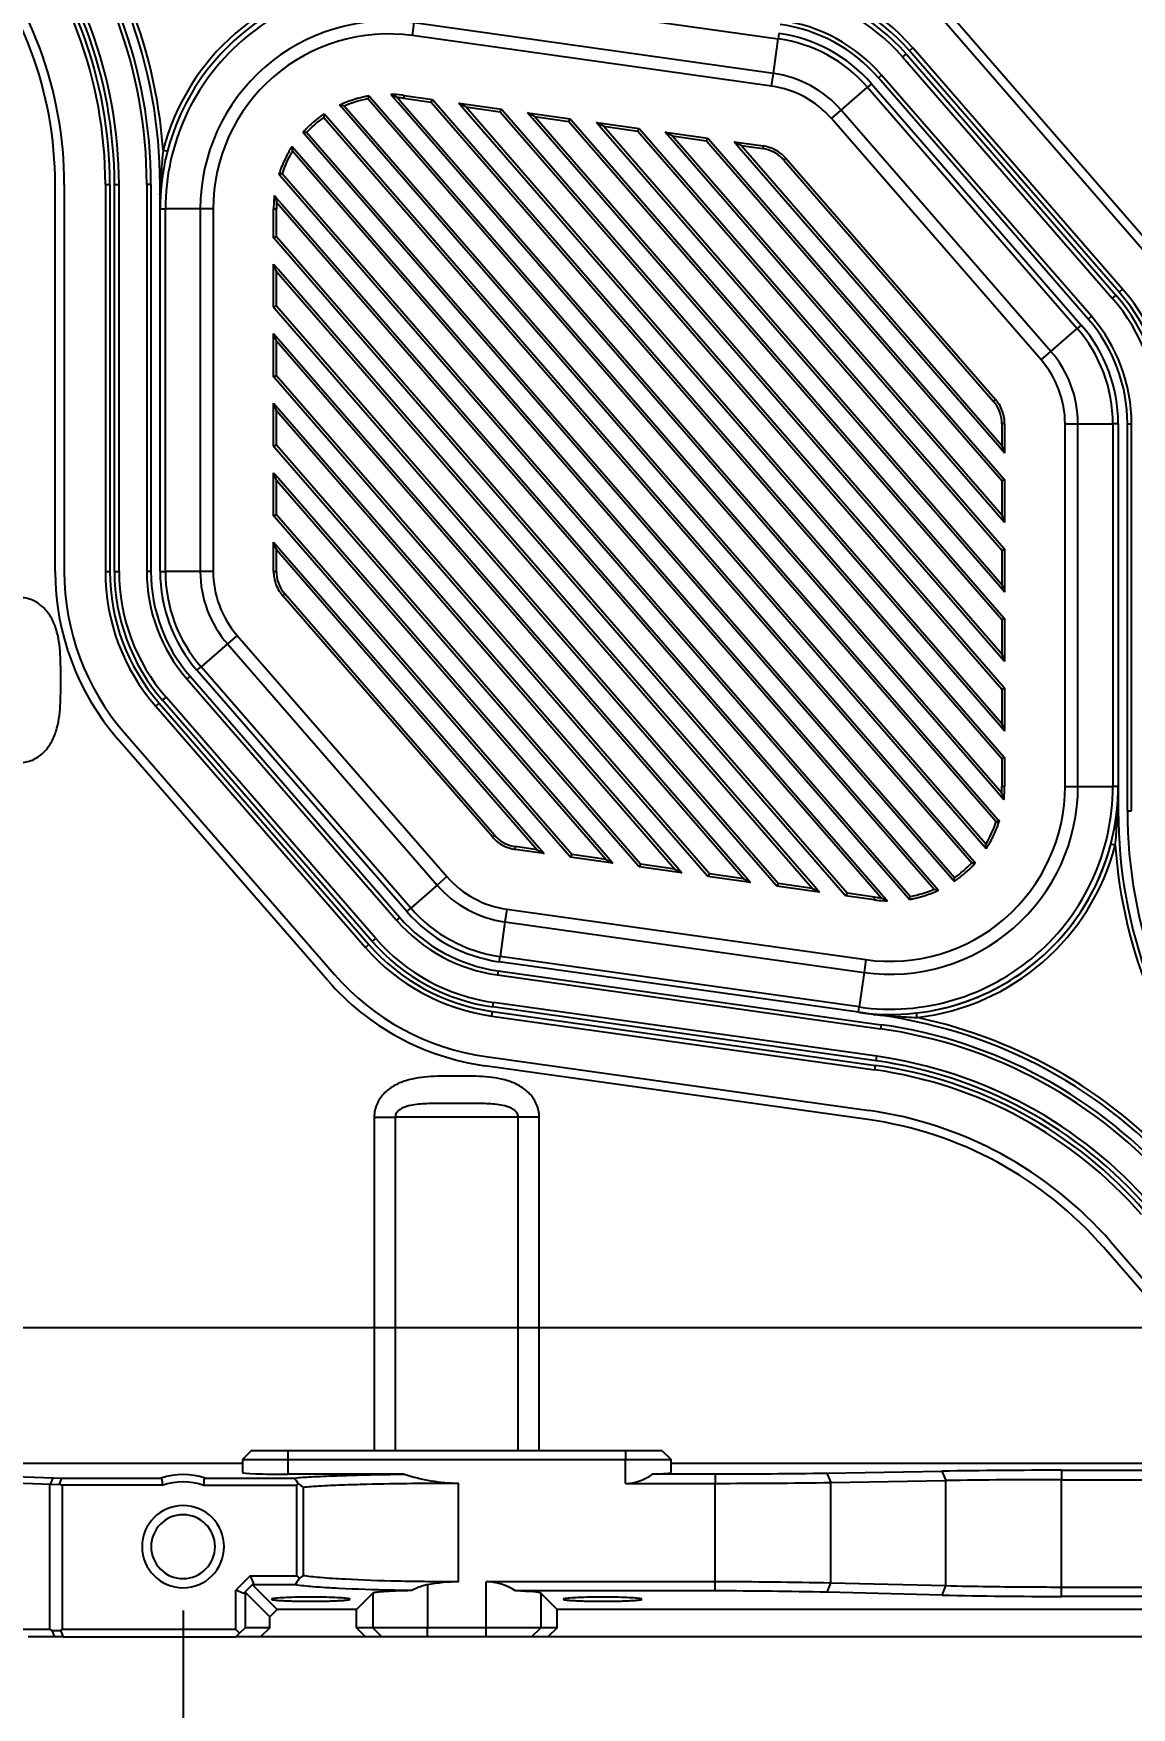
# Model space of a CAD drawing. Header units: millimetres. Extents: x -1070 to 42146, y 1440 to 12921.
# Drawn here: x 2116.2 to 2236.6, y 2763.9 to 2947.4 of the extents above; entities that cross this region are included whole.
import ezdxf

# ---------------------------------------------------------------- set-up
doc = ezdxf.new("R2010")
doc.units = ezdxf.units.MM
doc.layers.add('DIM', color=4, linetype='Continuous')
doc.layers.add('n', color=7, linetype='Continuous')
doc.styles.get("Standard").update_dxf_attribs({"font": 'arial.ttf'})
doc.dimstyles.new('ISO-200', dxfattribs={"dimtxt": 30, "dimasz": 25, "dimexe": 1.25, "dimexo": 5, "dimgap": 5, "dimtad": 1, "dimtoh": 1, "dimdec": 1, "dimdsep": 46, "dimtxsty": 'Standard', "dimcen": 2.5, "dimadec": 0, "dimazin": 0, "dimtfac": 1, "dimtdec": 1, "dimtmove": 0, "dimatfit": 3, "dimfxl": 1, "dimarcsym": 0})

# ---------------------------------------------------------------- blocks, each defined once
blk = doc.blocks.new('*D67')
at = {"layer": 'Defpoints', "color": 0, "transparency": 16777216}
for p in [(2132.58, 2779.54), (2482.58, 2779.54), (2482.58, 2713.08)]:
    blk.add_point(p, dxfattribs=at)
at = {"layer": 'DIM', "color": 0, "lineweight": -2, "transparency": 16777216}
for p, q in [((2132.58, 2774.54), (2132.58, 2711.83)), ((2482.58, 2774.54), (2482.58, 2711.83)), ((2157.58, 2713.08), (2457.58, 2713.08))]:
    blk.add_line(p, q, dxfattribs=at)
at = {"layer": 'DIM', "color": 0, "transparency": 16777216}
for points in [[(2157.58, 2717.25), (2157.58, 2708.91), (2132.58, 2713.08)], [(2457.58, 2717.25), (2457.58, 2708.91), (2482.58, 2713.08)]]:
    blk.add_solid(points, dxfattribs=at)
at = {"layer": 'DIM', "color": 0, "lineweight": -3, "transparency": 16777216, "insert": (2281.88, 2756.92), "char_height": 30, "attachment_point": 2}
blk.add_mtext('350 [1\'-1 3/4"]', dxfattribs=at)
blk = doc.blocks.new('*D68')
at = {"layer": 'Defpoints', "color": 0, "transparency": 16777216}
for p in [(2305.58, 3339.04), (1878.41, 2805.54), (2305.58, 2805.54)]:
    blk.add_point(p, dxfattribs=at)
at = {"layer": 'DIM', "color": 0, "lineweight": -2, "transparency": 16777216}
for p, q in [((2300.58, 3339.04), (1877.16, 3339.04)), ((1878.41, 3314.04), (1878.41, 2830.54)), ((2300.58, 2805.54), (1877.16, 2805.54))]:
    blk.add_line(p, q, dxfattribs=at)
at = {"layer": 'DIM', "color": 0, "transparency": 16777216}
for points in [[(1874.24, 3314.04), (1882.58, 3314.04), (1878.41, 3339.04)], [(1874.24, 2830.54), (1882.58, 2830.54), (1878.41, 2805.54)]]:
    blk.add_solid(points, dxfattribs=at)
at = {"layer": 'DIM', "color": 0, "lineweight": -3, "transparency": 16777216, "insert": (1834.96, 3050.09), "char_height": 30, "attachment_point": 2, "rotation": 90}
blk.add_mtext('533.5 [1\'-9"]', dxfattribs=at)

msp = doc.modelspace()

# ---------------------------------------------------------------- linework, layer by layer
at = {"layer": 'n', "color": 7, "linetype": 'Continuous', "lineweight": -3, "true_color": 0xffffff}
for p, q in [((2158.457, 2952.38), (2197.83, 2946.846)), ((2216.747, 2949.457), (2239.738, 2923.008)), ((2157.727, 2947.188), (2157.924, 2948.589)), ((2197.297, 2943.055), (2157.924, 2948.589)), ((2197.912, 2947.426), (2197.83, 2946.846)), ((2238.984, 2922.352), (2215.992, 2948.801)), ((2197.1, 2941.655), (2157.727, 2947.188)), ((2197.297, 2943.055), (2197.83, 2946.846)), ((2212.596, 2945.848), (2212.219, 2945.52)), ((2235.588, 2919.4), (2212.596, 2945.848)), ((2211.842, 2945.192), (2211.464, 2944.864)), ((2211.464, 2944.864), (2234.456, 2918.416)), ((2211.842, 2945.192), (2234.833, 2918.744)), ((2235.21, 2919.072), (2212.219, 2945.52)), ((2197.1, 2941.655), (2197.297, 2943.055)), ((2208.068, 2941.912), (2207.626, 2941.528)), ((2208.068, 2941.912), (2231.059, 2915.463)), ((2208.823, 2942.568), (2209.169, 2942.869)), ((2231.814, 2916.119), (2208.823, 2942.568)), ((2232.16, 2916.42), (2209.169, 2942.869)), ((2152.864, 2940.255), (2221.736, 2861.027)), ((2152.979, 2940.58), (2153.09, 2940.452)), ((2153.09, 2940.452), (2221.962, 2861.224)), ((2155.812, 2940.217), (2155.349, 2940.75)), ((2156.164, 2939.812), (2155.812, 2940.217)), ((2156.261, 2940.158), (2156.038, 2940.414)), ((2156.39, 2940.009), (2156.261, 2940.158)), ((2156.806, 2940.631), (2156.764, 2940.334)), ((2156.764, 2940.334), (2159.79, 2939.909)), ((2156.806, 2940.631), (2159.943, 2940.19)), ((2159.79, 2939.909), (2159.943, 2940.19)), ((2159.943, 2940.19), (2160.017, 2940.105)), ((2160.017, 2940.105), (2222.583, 2868.131)), ((2204.737, 2939.016), (2207.626, 2941.528)), ((2207.626, 2941.528), (2230.617, 2915.079)), ((2148.008, 2938.22), (2219.045, 2856.501)), ((2148.058, 2938.619), (2148.234, 2938.417)), ((2148.234, 2938.417), (2219.271, 2856.698)), ((2150.012, 2939.268), (2149.747, 2939.573)), ((2220.361, 2858.34), (2150.012, 2939.268)), ((2220.588, 2858.537), (2150.238, 2939.465)), ((2221.756, 2864.357), (2156.164, 2939.812)), ((2222.335, 2864.149), (2156.39, 2940.009)), ((2159.79, 2939.909), (2222.357, 2867.934)), ((2163.564, 2939.378), (2162.811, 2939.787)), ((2163.337, 2939.182), (2162.811, 2939.787)), ((2162.811, 2939.787), (2163.605, 2939.675)), ((2222.13, 2871.548), (2163.337, 2939.182)), ((2163.564, 2939.378), (2167.337, 2938.848)), ((2222.357, 2871.745), (2163.564, 2939.378)), ((2163.605, 2939.675), (2167.49, 2939.129)), ((2167.337, 2938.848), (2167.49, 2939.129)), ((2167.337, 2938.848), (2222.357, 2875.555)), ((2167.49, 2939.129), (2167.564, 2939.045)), ((2167.564, 2939.045), (2222.583, 2875.752)), ((2171.111, 2938.318), (2170.358, 2938.726)), ((2170.884, 2938.121), (2170.358, 2938.726)), ((2170.358, 2938.726), (2171.153, 2938.615)), ((2171.111, 2938.318), (2174.884, 2937.787)), ((2222.357, 2879.366), (2171.111, 2938.318)), ((2171.153, 2938.615), (2175.037, 2938.069)), ((2203.669, 2938.088), (2204.737, 2939.016)), ((2227.728, 2912.567), (2204.737, 2939.016)), ((2145.895, 2936.383), (2145.719, 2936.585)), ((2216.932, 2854.664), (2145.895, 2936.383)), ((2217.158, 2854.861), (2146.121, 2936.58)), ((2222.13, 2879.169), (2170.884, 2938.121)), ((2174.884, 2937.787), (2175.037, 2938.069)), ((2174.884, 2937.787), (2222.357, 2883.177)), ((2175.037, 2938.069), (2175.111, 2937.984)), ((2175.111, 2937.984), (2222.583, 2883.373)), ((2178.658, 2937.257), (2177.905, 2937.666)), ((2178.431, 2937.06), (2177.905, 2937.666)), ((2177.905, 2937.666), (2178.7, 2937.554)), ((2222.13, 2886.79), (2178.431, 2937.06)), ((2178.658, 2937.257), (2182.431, 2936.727)), ((2222.357, 2886.987), (2178.658, 2937.257)), ((2178.7, 2937.554), (2182.584, 2937.008)), ((2182.431, 2936.727), (2182.584, 2937.008)), ((2182.431, 2936.727), (2222.357, 2890.798)), ((2182.584, 2937.008), (2182.658, 2936.923)), ((2182.658, 2936.923), (2222.583, 2890.995)), ((2186.205, 2936.196), (2185.452, 2936.605)), ((2185.979, 2935.999), (2185.452, 2936.605)), ((2185.452, 2936.605), (2186.247, 2936.493)), ((2186.247, 2936.493), (2190.131, 2935.947)), ((2226.661, 2911.64), (2203.669, 2938.088)), ((2130.385, 2934.64), (2130.869, 2934.514)), ((2144.539, 2935.046), (2144.805, 2934.741)), ((2144.578, 2934.544), (2214.927, 2853.617)), ((2144.805, 2934.741), (2215.154, 2853.814)), ((2222.13, 2894.412), (2185.979, 2935.999)), ((2186.205, 2936.196), (2189.979, 2935.666)), ((2222.357, 2894.609), (2186.205, 2936.196)), ((2189.979, 2935.666), (2190.131, 2935.947)), ((2189.979, 2935.666), (2222.357, 2898.419)), ((2190.131, 2935.947), (2190.205, 2935.863)), ((2190.205, 2935.863), (2222.583, 2898.616)), ((2193.752, 2935.136), (2192.999, 2935.544)), ((2192.999, 2935.544), (2193.794, 2935.433)), ((2193.526, 2934.939), (2192.999, 2935.544)), ((2222.13, 2902.033), (2193.526, 2934.939)), ((2193.752, 2935.136), (2196.137, 2934.8)), ((2222.357, 2902.23), (2193.752, 2935.136)), ((2193.794, 2935.433), (2196.179, 2935.098)), ((2196.179, 2935.098), (2196.137, 2934.8)), ((2198.672, 2933.744), (2198.445, 2933.547)), ((2198.445, 2933.547), (2221.437, 2907.099)), ((2198.672, 2933.744), (2221.663, 2907.295)), ((2118.559, 2888.443), (2118.559, 2930.863)), ((2119.559, 2930.863), (2119.559, 2888.443)), ((2124.059, 2930.863), (2124.059, 2888.443)), ((2124.059, 2930.863), (2124.559, 2930.863)), ((2124.559, 2930.863), (2124.559, 2888.443)), ((2125.059, 2888.443), (2125.059, 2930.863)), ((2125.059, 2930.863), (2125.559, 2930.863)), ((2125.559, 2888.443), (2125.559, 2930.863)), ((2129.059, 2930.863), (2128.601, 2930.863)), ((2128.601, 2930.863), (2128.601, 2888.443)), ((2129.059, 2930.863), (2129.059, 2888.443)), ((2143.204, 2931.857), (2143.093, 2931.985)), ((2212.075, 2852.63), (2143.204, 2931.857)), ((2212.302, 2852.827), (2143.43, 2932.054)), ((2130.059, 2928.203), (2130.059, 2929.821)), ((2142.594, 2929.662), (2143.057, 2929.13)), ((2143.057, 2929.13), (2143.409, 2928.725)), ((2130.059, 2888.443), (2130.059, 2928.203)), ((2130.059, 2928.203), (2130.645, 2928.203)), ((2134.473, 2928.203), (2130.645, 2928.203)), ((2130.645, 2888.443), (2130.645, 2928.203)), ((2135.888, 2928.203), (2134.473, 2928.203)), ((2134.473, 2928.203), (2134.473, 2888.443)), ((2135.888, 2928.203), (2135.888, 2888.443)), ((2142.509, 2928.203), (2142.809, 2928.203)), ((2142.509, 2925.035), (2142.509, 2928.203)), ((2142.809, 2925.147), (2142.809, 2928.203)), ((2142.831, 2928.933), (2208.775, 2853.072)), ((2143.409, 2928.725), (2209.002, 2853.269)), ((2142.809, 2925.147), (2142.509, 2925.035)), ((2142.583, 2924.951), (2142.509, 2925.035)), ((2205.149, 2852.976), (2142.583, 2924.951)), ((2205.376, 2853.173), (2142.809, 2925.147)), ((2142.809, 2921.337), (2142.509, 2922.139)), ((2142.509, 2917.414), (2142.509, 2922.139)), ((2142.509, 2922.139), (2143.036, 2921.534)), ((2142.809, 2917.526), (2142.809, 2921.337)), ((2142.809, 2921.337), (2201.602, 2853.703)), ((2143.036, 2921.534), (2201.829, 2853.9)), ((2234.833, 2918.744), (2234.456, 2918.416)), ((2235.588, 2919.4), (2235.21, 2919.072)), ((2142.809, 2917.526), (2142.509, 2917.414)), ((2142.583, 2917.329), (2142.509, 2917.414)), ((2197.602, 2854.037), (2142.583, 2917.329)), ((2197.829, 2854.233), (2142.809, 2917.526)), ((2231.814, 2916.119), (2232.16, 2916.42)), ((2142.809, 2913.715), (2142.509, 2914.518)), ((2142.509, 2909.793), (2142.509, 2914.518)), ((2142.509, 2914.518), (2143.036, 2913.912)), ((2227.728, 2912.567), (2230.617, 2915.079)), ((2231.059, 2915.463), (2230.617, 2915.079)), ((2142.809, 2909.905), (2142.809, 2913.715)), ((2142.809, 2913.715), (2194.055, 2854.764)), ((2143.036, 2913.912), (2194.281, 2854.961)), ((2226.661, 2911.64), (2227.728, 2912.567)), ((2142.809, 2909.905), (2142.509, 2909.793)), ((2142.583, 2909.708), (2142.509, 2909.793)), ((2190.055, 2855.097), (2142.583, 2909.708)), ((2190.281, 2855.294), (2142.809, 2909.905)), ((2221.663, 2907.295), (2221.437, 2907.099)), ((2142.809, 2906.094), (2142.509, 2906.897)), ((2142.509, 2902.171), (2142.509, 2906.897)), ((2142.509, 2906.897), (2143.036, 2906.291)), ((2142.809, 2902.284), (2142.809, 2906.094)), ((2142.809, 2906.094), (2186.508, 2855.825)), ((2143.036, 2906.291), (2186.734, 2856.021)), ((2222.357, 2904.638), (2222.357, 2902.23)), ((2222.657, 2904.638), (2222.357, 2904.638)), ((2222.657, 2904.638), (2222.657, 2901.427)), ((2229.278, 2904.638), (2230.692, 2904.638)), ((2229.278, 2864.878), (2229.278, 2904.638)), ((2230.692, 2904.638), (2234.521, 2904.638)), ((2230.692, 2864.878), (2230.692, 2904.638)), ((2235.107, 2904.638), (2234.521, 2904.638)), ((2234.521, 2904.638), (2234.521, 2864.878)), ((2235.107, 2904.638), (2235.107, 2864.878)), ((2236.107, 2904.638), (2236.565, 2904.638)), ((2236.107, 2862.219), (2236.107, 2904.638)), ((2236.565, 2862.219), (2236.565, 2904.638)), ((2142.809, 2902.284), (2142.509, 2902.171)), ((2142.583, 2902.087), (2142.509, 2902.171)), ((2182.508, 2856.158), (2142.583, 2902.087)), ((2182.734, 2856.355), (2142.809, 2902.284)), ((2222.657, 2901.427), (2222.13, 2902.033)), ((2222.357, 2902.23), (2222.657, 2901.427)), ((2142.809, 2898.473), (2142.509, 2899.275)), ((2142.509, 2894.55), (2142.509, 2899.275)), ((2142.509, 2899.275), (2143.036, 2898.67)), ((2142.809, 2894.662), (2142.809, 2898.473)), ((2142.809, 2898.473), (2178.961, 2856.885)), ((2143.036, 2898.67), (2179.187, 2857.082)), ((2222.357, 2898.419), (2222.657, 2898.531)), ((2222.357, 2898.419), (2222.357, 2894.609)), ((2222.583, 2898.616), (2222.657, 2898.531)), ((2222.657, 2898.531), (2222.657, 2893.806)), ((2142.809, 2894.662), (2142.509, 2894.55)), ((2142.583, 2894.465), (2142.509, 2894.55)), ((2174.961, 2857.219), (2142.583, 2894.465)), ((2175.187, 2857.416), (2142.809, 2894.662)), ((2222.657, 2893.806), (2222.13, 2894.412)), ((2222.357, 2894.609), (2222.657, 2893.806)), ((2142.809, 2890.852), (2142.509, 2891.654)), ((2142.509, 2888.443), (2142.509, 2891.654)), ((2142.509, 2891.654), (2143.036, 2891.048)), ((2142.809, 2888.443), (2142.809, 2890.852)), ((2142.809, 2890.852), (2171.414, 2857.946)), ((2143.036, 2891.048), (2171.64, 2858.143)), ((2222.357, 2890.798), (2222.657, 2890.91)), ((2222.357, 2890.798), (2222.357, 2886.987)), ((2222.583, 2890.995), (2222.657, 2890.91)), ((2222.657, 2890.91), (2222.657, 2886.185)), ((2124.059, 2888.443), (2124.559, 2888.443)), ((2125.059, 2888.443), (2125.559, 2888.443)), ((2129.059, 2888.443), (2128.601, 2888.443)), ((2130.059, 2888.443), (2130.645, 2888.443)), ((2134.473, 2888.443), (2130.645, 2888.443)), ((2135.888, 2888.443), (2134.473, 2888.443)), ((2142.509, 2888.443), (2142.809, 2888.443)), ((2222.357, 2886.987), (2222.657, 2886.185)), ((2143.503, 2885.786), (2143.729, 2885.983)), ((2166.494, 2859.338), (2143.503, 2885.786)), ((2166.72, 2859.534), (2143.729, 2885.983)), ((2222.657, 2886.185), (2222.13, 2886.79)), ((2222.357, 2883.177), (2222.657, 2883.289)), ((2222.357, 2883.177), (2222.357, 2879.366)), ((2222.583, 2883.373), (2222.657, 2883.289)), ((2222.657, 2883.289), (2222.657, 2878.564)), ((2138.505, 2881.442), (2137.438, 2880.514)), ((2138.505, 2881.442), (2161.497, 2854.993)), ((2137.438, 2880.514), (2134.549, 2878.002)), ((2137.438, 2880.514), (2160.429, 2854.066)), ((2134.106, 2877.618), (2134.549, 2878.002)), ((2157.54, 2851.554), (2134.549, 2878.002)), ((2222.657, 2878.564), (2222.13, 2879.169)), ((2222.357, 2879.366), (2222.657, 2878.564)), ((2133.352, 2876.962), (2133.006, 2876.661)), ((2133.006, 2876.661), (2155.997, 2850.213)), ((2133.352, 2876.962), (2156.343, 2850.514)), ((2157.098, 2851.17), (2134.106, 2877.618)), ((2129.578, 2873.682), (2129.956, 2874.01)), ((2129.956, 2874.01), (2152.947, 2847.561)), ((2130.333, 2874.338), (2130.71, 2874.666)), ((2153.324, 2847.889), (2130.333, 2874.338)), ((2153.702, 2848.217), (2130.71, 2874.666)), ((2222.357, 2875.555), (2222.657, 2875.668)), ((2222.357, 2875.555), (2222.357, 2871.745)), ((2222.583, 2875.752), (2222.657, 2875.668)), ((2222.657, 2875.668), (2222.657, 2870.942)), ((2129.578, 2873.682), (2152.57, 2847.233)), ((2126.182, 2870.729), (2149.173, 2844.281)), ((2222.657, 2870.942), (2222.13, 2871.548)), ((2222.357, 2871.745), (2222.657, 2870.942)), ((2148.419, 2843.625), (2125.427, 2870.073)), ((2222.357, 2867.934), (2222.657, 2868.046)), ((2222.357, 2867.934), (2222.357, 2864.878)), ((2222.583, 2868.131), (2222.657, 2868.046)), ((2222.657, 2868.046), (2222.657, 2864.878)), ((2222.657, 2864.878), (2222.357, 2864.878)), ((2229.278, 2864.878), (2230.692, 2864.878)), ((2230.692, 2864.878), (2234.521, 2864.878)), ((2235.107, 2864.878), (2234.521, 2864.878)), ((2235.107, 2864.878), (2235.107, 2863.26)), ((2222.108, 2863.952), (2221.756, 2864.357)), ((2222.571, 2863.419), (2222.108, 2863.952)), ((2221.962, 2861.224), (2222.073, 2861.096)), ((2236.107, 2862.219), (2236.565, 2862.219)), ((2166.494, 2859.338), (2166.72, 2859.534)), ((2168.987, 2857.984), (2169.029, 2858.281)), ((2171.372, 2857.649), (2168.987, 2857.984)), ((2171.414, 2857.946), (2169.029, 2858.281)), ((2172.167, 2857.537), (2171.372, 2857.649)), ((2171.414, 2857.946), (2172.167, 2857.537)), ((2171.64, 2858.143), (2172.167, 2857.537)), ((2220.627, 2858.035), (2220.361, 2858.34)), ((2234.781, 2858.441), (2234.297, 2858.567)), ((2175.034, 2857.134), (2174.961, 2857.219)), ((2175.187, 2857.416), (2175.034, 2857.134)), ((2178.919, 2856.588), (2175.034, 2857.134)), ((2178.961, 2856.885), (2175.187, 2857.416)), ((2179.714, 2856.476), (2178.919, 2856.588)), ((2178.961, 2856.885), (2179.714, 2856.476)), ((2179.187, 2857.082), (2179.714, 2856.476)), ((2182.582, 2856.073), (2182.508, 2856.158)), ((2182.734, 2856.355), (2182.582, 2856.073)), ((2186.466, 2855.527), (2182.582, 2856.073)), ((2186.508, 2855.825), (2182.734, 2856.355)), ((2186.508, 2855.825), (2187.261, 2855.416)), ((2186.734, 2856.021), (2187.261, 2855.416)), ((2219.271, 2856.698), (2219.447, 2856.496)), ((2160.429, 2854.066), (2157.54, 2851.554)), ((2161.497, 2854.993), (2160.429, 2854.066)), ((2187.261, 2855.416), (2186.466, 2855.527)), ((2190.129, 2855.013), (2190.055, 2855.097)), ((2190.281, 2855.294), (2190.129, 2855.013)), ((2194.013, 2854.467), (2190.129, 2855.013)), ((2194.055, 2854.764), (2190.281, 2855.294)), ((2194.808, 2854.355), (2194.013, 2854.467)), ((2194.055, 2854.764), (2194.808, 2854.355)), ((2194.281, 2854.961), (2194.808, 2854.355)), ((2197.676, 2853.952), (2197.602, 2854.037)), ((2197.829, 2854.233), (2197.676, 2853.952)), ((2201.56, 2853.406), (2197.676, 2853.952)), ((2201.602, 2853.703), (2197.829, 2854.233)), ((2201.829, 2853.9), (2202.355, 2853.294)), ((2215.154, 2853.814), (2215.419, 2853.508)), ((2217.107, 2854.462), (2216.932, 2854.664)), ((2202.355, 2853.294), (2201.56, 2853.406)), ((2201.602, 2853.703), (2202.355, 2853.294)), ((2205.223, 2852.891), (2205.149, 2852.976)), ((2205.376, 2853.173), (2205.223, 2852.891)), ((2208.36, 2852.45), (2205.223, 2852.891)), ((2208.402, 2852.748), (2205.376, 2853.173)), ((2208.36, 2852.45), (2208.402, 2852.748)), ((2208.775, 2853.072), (2208.905, 2852.924)), ((2208.905, 2852.924), (2209.127, 2852.668)), ((2209.002, 2853.269), (2209.354, 2852.864)), ((2209.354, 2852.864), (2209.817, 2852.332)), ((2212.186, 2852.502), (2212.075, 2852.63)), ((2156.343, 2850.514), (2155.997, 2850.213)), ((2157.098, 2851.17), (2157.54, 2851.554)), ((2168.065, 2851.427), (2167.868, 2850.026)), ((2168.065, 2851.427), (2207.438, 2845.893)), ((2167.868, 2850.026), (2167.336, 2846.235)), ((2167.868, 2850.026), (2207.242, 2844.493)), ((2152.57, 2847.233), (2152.947, 2847.561)), ((2153.324, 2847.889), (2153.702, 2848.217)), ((2167.115, 2844.665), (2167.051, 2844.211)), ((2167.115, 2844.665), (2209.122, 2838.761)), ((2167.254, 2845.655), (2167.336, 2846.235)), ((2206.627, 2840.122), (2167.254, 2845.655)), ((2206.709, 2840.702), (2167.336, 2846.235)), ((2207.438, 2845.893), (2207.242, 2844.493)), ((2167.051, 2844.211), (2209.058, 2838.307)), ((2207.242, 2844.493), (2206.709, 2840.702)), ((2166.558, 2840.704), (2166.628, 2841.199)), ((2208.634, 2835.295), (2166.628, 2841.199)), ((2166.419, 2839.714), (2166.489, 2840.209)), ((2166.419, 2839.714), (2208.426, 2833.81)), ((2166.489, 2840.209), (2208.495, 2834.305)), ((2208.565, 2834.8), (2166.558, 2840.704)), ((2206.627, 2840.122), (2206.709, 2840.702)), ((2208.254, 2839.893), (2206.627, 2840.122)), ((2213.047, 2839.548), (2212.989, 2840.045)), ((2209.122, 2838.761), (2209.058, 2838.307)), ((2207.66, 2828.363), (2165.654, 2834.267)), ((2165.793, 2835.257), (2207.799, 2829.354)), ((2208.426, 2833.81), (2208.495, 2834.305)), ((2208.565, 2834.8), (2208.634, 2835.295)), ((2153.538, 2828.641), (2155.847, 2828.641)), ((2153.538, 2828.641), (2153.538, 2792.091)), ((2155.847, 2828.641), (2155.847, 2792.091)), ((2169.319, 2828.641), (2155.847, 2828.641)), ((2169.319, 2792.091), (2169.319, 2828.641)), ((2171.628, 2828.641), (2169.319, 2828.641)), ((2171.628, 2792.091), (2171.628, 2828.641)), ((2254.103, 2790.641), (2233.513, 2814.327)), ((2234.268, 2814.983), (2255.428, 2790.641)), ((2140.083, 2792.091), (2139.083, 2791.091)), ((2140.083, 2792.091), (2144.083, 2792.091)), ((2144.083, 2792.091), (2181.083, 2792.091)), ((2144.083, 2792.091), (2144.083, 2791.091)), ((2181.083, 2792.091), (2185.083, 2792.091)), ((2181.083, 2792.091), (2181.083, 2791.091)), ((2185.083, 2792.091), (2186.083, 2791.091)), ((2139.083, 2790.641), (2108.825, 2790.641)), ((2139.083, 2791.091), (2139.083, 2789.652)), ((2139.083, 2791.091), (2144.083, 2791.091)), ((2144.083, 2791.091), (2181.083, 2791.091)), ((2144.083, 2791.091), (2144.083, 2789.478)), ((2181.083, 2791.091), (2186.083, 2791.091)), ((2181.083, 2788.478), (2181.083, 2791.091)), ((2186.083, 2789.652), (2186.083, 2791.091)), ((2254.103, 2790.641), (2186.083, 2790.641)), ((2203.173, 2789.608), (2215.779, 2789.813)), ((2203.173, 2789.608), (2203.611, 2788.573)), ((2215.779, 2789.813), (2216.217, 2788.778)), ((2228.896, 2789.914), (2228.896, 2788.879)), ((2228.896, 2789.914), (2386.27, 2789.914)), ((2118.064, 2788.371), (2106.271, 2788.783)), ((2106.882, 2789.475), (2118.345, 2789.075)), ((2117.985, 2772.441), (2117.985, 2788.373)), ((2118.064, 2788.371), (2118.345, 2789.075)), ((2118.064, 2788.371), (2119.032, 2788.399)), ((2118.345, 2789.075), (2119.297, 2789.061)), ((2119.032, 2788.399), (2119.297, 2789.061)), ((2119.032, 2788.399), (2119.351, 2788.262)), ((2119.297, 2789.061), (2130.164, 2789.061)), ((2130.294, 2788.262), (2119.351, 2788.262)), ((2119.351, 2772.441), (2119.351, 2788.262)), ((2134.869, 2788.262), (2145.002, 2788.262)), ((2135.002, 2789.061), (2144.793, 2789.061)), ((2156.806, 2789.478), (2144.083, 2789.478)), ((2145.002, 2788.262), (2145.233, 2788.433)), ((2145.002, 2788.262), (2145.002, 2778.346)), ((2145.759, 2788.064), (2145.759, 2778.353)), ((2162.785, 2777.681), (2162.785, 2788.512)), ((2181.083, 2788.478), (2190.932, 2788.478)), ((2184.082, 2789.513), (2190.932, 2789.513)), ((2190.932, 2789.513), (2190.932, 2788.478)), ((2190.932, 2777.681), (2190.932, 2788.478)), ((2203.611, 2788.573), (2216.217, 2788.778)), ((2203.611, 2777.538), (2203.611, 2788.573)), ((2216.217, 2777.23), (2216.217, 2788.778)), ((2228.896, 2777.078), (2228.896, 2788.879)), ((2228.896, 2788.879), (2386.27, 2788.879)), ((2139.945, 2778.346), (2138.377, 2776.779)), ((2139.218, 2776.404), (2138.377, 2776.779)), ((2138.377, 2772.441), (2138.377, 2776.779)), ((2140.319, 2777.506), (2139.218, 2776.404)), ((2139.945, 2778.346), (2140.319, 2777.506)), ((2139.945, 2778.346), (2145.002, 2778.346)), ((2140.177, 2777.348), (2140.319, 2777.506)), ((2144.86, 2777.348), (2140.177, 2777.348)), ((2142.884, 2774.641), (2140.177, 2777.348)), ((2145.002, 2778.346), (2145.358, 2778.078)), ((2159.368, 2777.36), (2159.368, 2772.641)), ((2190.932, 2777.681), (2165.798, 2777.681)), ((2165.798, 2772.641), (2165.798, 2777.681)), ((2190.932, 2776.682), (2190.932, 2777.681)), ((2203.188, 2776.54), (2203.611, 2777.538)), ((2216.217, 2777.23), (2203.611, 2777.538)), ((2215.794, 2776.232), (2216.217, 2777.23)), ((2305.061, 2777.078), (2228.896, 2777.078)), ((2228.896, 2776.079), (2228.896, 2777.078)), ((2139.218, 2776.404), (2139.376, 2776.547)), ((2142.083, 2773.84), (2139.376, 2776.547)), ((2139.376, 2776.547), (2139.376, 2772.641)), ((2142.289, 2775.79), (2142.283, 2775.779)), ((2150.883, 2775.779), (2150.875, 2775.791)), ((2153.376, 2776.434), (2151.583, 2774.641)), ((2153.376, 2776.434), (2153.376, 2772.641)), ((2190.932, 2776.682), (2169.034, 2776.682)), ((2171.79, 2776.434), (2171.79, 2772.641)), ((2173.583, 2774.641), (2171.79, 2776.434)), ((2174.289, 2775.79), (2174.283, 2775.779)), ((2182.883, 2775.779), (2182.875, 2775.791)), ((2215.794, 2776.232), (2203.188, 2776.54)), ((2300.812, 2776.079), (2228.896, 2776.079)), ((2142.884, 2774.641), (2142.083, 2773.84)), ((2142.083, 2772.641), (2142.083, 2773.84)), ((2151.583, 2774.641), (2142.884, 2774.641)), ((2151.583, 2772.641), (2151.583, 2774.641)), ((2173.583, 2772.641), (2173.583, 2774.641)), ((2294.083, 2774.641), (2173.583, 2774.641)), ((2117.985, 2772.441), (2064.556, 2772.441)), ((2118.183, 2771.641), (2115.583, 2771.641)), ((2118.185, 2772.358), (2117.985, 2772.441)), ((2118.482, 2771.641), (2118.183, 2771.641)), ((2118.185, 2772.358), (2119.151, 2772.358)), ((2118.185, 2772.358), (2118.482, 2771.641)), ((2119.448, 2771.641), (2118.482, 2771.641)), ((2119.351, 2772.441), (2119.151, 2772.358)), ((2119.151, 2772.358), (2119.448, 2771.641)), ((2138.377, 2772.441), (2119.351, 2772.441)), ((2119.448, 2771.641), (2138.367, 2771.641)), ((2138.367, 2771.641), (2138.771, 2772.067)), ((2141.082, 2771.641), (2138.367, 2771.641)), ((2138.771, 2772.067), (2138.377, 2772.441)), ((2138.771, 2772.067), (2139.376, 2772.641)), ((2142.083, 2772.641), (2139.376, 2772.641)), ((2142.083, 2772.641), (2141.082, 2771.641)), ((2152.584, 2771.641), (2141.082, 2771.641)), ((2152.584, 2771.641), (2151.583, 2772.641)), ((2153.376, 2772.641), (2151.583, 2772.641)), ((2154.375, 2771.641), (2152.584, 2771.641)), ((2154.375, 2771.641), (2153.376, 2772.641)), ((2159.368, 2772.641), (2153.376, 2772.641)), ((2159.368, 2771.641), (2154.375, 2771.641)), ((2165.798, 2772.641), (2159.368, 2772.641)), ((2159.368, 2771.641), (2159.368, 2772.641)), ((2165.798, 2771.641), (2159.368, 2771.641)), ((2165.798, 2771.641), (2165.798, 2772.641)), ((2171.79, 2772.641), (2165.798, 2772.641)), ((2170.791, 2771.641), (2165.798, 2771.641)), ((2170.791, 2771.641), (2171.79, 2772.641)), ((2172.582, 2771.641), (2170.791, 2771.641)), ((2173.583, 2772.641), (2171.79, 2772.641)), ((2173.583, 2772.641), (2172.582, 2771.641)), ((2295.084, 2771.641), (2172.582, 2771.641))]:
    msp.add_line(p, q, dxfattribs=at)
for centre, radius, start, end in [((2076.559, 2930.863), 53.5, 0, 41), ((2076.559, 2930.863), 53.958, 4.01469, 41), ((2076.559, 2930.863), 52.042, 0, 41), ((2076.559, 2930.863), 52.5, 0, 41), ((2076.559, 2930.863), 48, 0, 41), ((2076.559, 2930.863), 48.5, 0, 41), ((2076.559, 2930.863), 49, 0, 41), ((2076.559, 2930.863), 47.5, 0, 41), ((2076.559, 2930.863), 42, 0, 41), ((2076.559, 2930.863), 43, 0, 41), ((2155.059, 2928.203), 25, 82, 180), ((2155.059, 2928.203), 25.5, 96.62169, 165.37831), ((2195.615, 2931.087), 22.5, 41, 82), ((2155.059, 2928.203), 24.414, 82, 180), ((2195.615, 2931.087), 21, 41, 82), ((2195.615, 2931.087), 21.5, 41, 82), ((2195.615, 2931.087), 22, 41, 81.94823), ((2155.059, 2928.203), 20.586, 82, 180), ((2155.059, 2928.203), 19.172, 82, 180), ((2195.615, 2931.087), 16.5, 41, 82), ((2195.615, 2931.087), 17.5, 41, 82), ((2195.615, 2931.087), 17.958, 41, 82), ((2195.615, 2931.087), 15.914, 41, 82), ((2195.615, 2931.087), 12.086, 41, 82), ((2155.059, 2928.203), 12.25, 100.32258, 113.17429), ((2155.059, 2928.203), 12.55, 101.93886, 109.55841), ((2155.059, 2928.203), 12.55, 100.31613, 101.93886), ((2155.059, 2928.203), 12.55, 99.53938, 100.31613), ((2199.906, 2923.746), 49.855, 160.26631, 160.6623), ((2143.943, 2916.46), 26.834, 63.2093, 64.84682), ((2155.059, 2928.203), 12.55, 83.07369, 88.6772), ((2155.059, 2928.203), 12.25, 84.65632, 85.41531), ((2155.059, 2928.203), 12.25, 82, 84.65632), ((2155.059, 2928.203), 12.55, 82, 83.07369), ((2195.615, 2931.087), 10.672, 41, 82), ((2155.059, 2928.203), 12.55, 126.29221, 135.73814), ((2155.059, 2928.203), 12.25, 125.1433, 136.8567), ((2155.059, 2928.203), 12.55, 125.14519, 126.29221), ((2155.059, 2928.203), 12.55, 123.90551, 125.14519), ((2184.889, 2933.738), 37.153, 172.45022, 173.07045), ((2155.059, 2928.203), 12.55, 113.16678, 115.04392), ((2143.353, 2909.427), 30.816, 77.08915, 78.02561), ((2155.059, 2928.203), 12.55, 109.55841, 113.16678), ((2155.059, 2928.203), 12.55, 136.85811, 138.09449), ((2145.427, 2899.434), 37.153, 88.92955, 89.54978), ((2155.059, 2928.203), 12.55, 135.73814, 136.85811), ((2155.059, 2928.203), 12.25, 148.82571, 161.67742), ((2155.059, 2928.203), 12.55, 148.81205, 152.10583), ((2155.059, 2928.203), 12.55, 146.95608, 148.81205), ((2175.281, 2937.182), 30.816, 183.97439, 184.91085), ((2195.615, 2931.087), 3.75, 45.60306, 82), ((2195.615, 2931.087), 4.05, 77.45092, 82), ((2195.615, 2931.087), 4.05, 50.0653, 77.45092), ((2155.059, 2928.203), 25, 165.37831, 165.49148), ((2155.059, 2928.203), 12.55, 152.10583, 159.85195), ((2195.615, 2931.087), 4.05, 41, 50.0653), ((2195.615, 2931.087), 3.75, 41, 45.60306), ((2076.559, 2930.863), 53.5, 358.8848, 0), ((2155.059, 2928.203), 12.55, 161.66187, 162.46062), ((2153.231, 2883.172), 49.855, 101.3377, 101.73369), ((2155.059, 2928.203), 12.55, 159.85195, 161.66187), ((2155.059, 2928.203), 25, 176.39941, 180), ((2155.059, 2928.203), 12.55, 175.61318, 180), ((2155.059, 2928.203), 12.55, 173.3228, 175.61318), ((2168.235, 2937.577), 26.834, 197.15318, 198.7907), ((2155.059, 2928.203), 12.25, 176.58469, 180), ((2218.607, 2904.638), 21, 0, 41), ((2218.607, 2904.638), 21.5, 0, 41), ((2218.607, 2904.638), 22, 0, 41), ((2218.607, 2904.638), 22.5, 0, 41), ((2218.607, 2904.638), 17.958, 0, 41), ((2218.607, 2904.638), 15.914, 0, 41), ((2218.607, 2904.638), 16.5, 0, 41), ((2218.607, 2904.638), 17.5, 0, 41), ((2218.607, 2904.638), 12.086, 0, 41), ((2218.607, 2904.638), 10.672, 0, 41), ((2218.607, 2904.638), 3.75, 36.39694, 41), ((2218.607, 2904.638), 4.05, 31.93274, 41), ((2218.607, 2904.638), 3.75, 0, 36.39694), ((2218.607, 2904.638), 4.05, 9.06529, 31.93274), ((2218.607, 2904.638), 4.05, 0, 9.06529), ((2146.559, 2888.443), 28, 180, 221), ((2146.559, 2888.443), 27, 180, 221), ((2146.559, 2888.443), 22.5, 180, 221), ((2146.559, 2888.443), 22, 180, 221), ((2146.559, 2888.443), 21.5, 180, 221), ((2146.559, 2888.443), 21, 180, 221), ((2146.559, 2888.443), 17.958, 180, 221), ((2146.559, 2888.443), 17.5, 180, 221), ((2146.559, 2888.443), 16.5, 180, 221), ((2146.559, 2888.443), 15.914, 180, 221), ((2146.559, 2888.443), 12.086, 180, 221), ((2146.559, 2888.443), 10.672, 180, 221), ((2146.559, 2888.443), 4.05, 180, 189.06529), ((2146.559, 2888.443), 4.05, 189.06529, 211.93274), ((2146.559, 2888.443), 3.75, 180, 216.39694), ((2146.559, 2888.443), 4.05, 211.93274, 221), ((2146.559, 2888.443), 3.75, 216.39694, 221), ((2210.107, 2864.878), 25, 262, 0), ((2210.107, 2864.878), 24.414, 262, 0), ((2210.107, 2864.878), 20.586, 262, 0), ((2210.107, 2864.878), 19.172, 262, 0), ((2210.107, 2864.878), 12.25, 356.58469, 0), ((2210.107, 2864.878), 12.55, 355.61318, 0), ((2210.107, 2864.878), 25, 356.39941, 0), ((2196.931, 2855.505), 26.834, 17.15318, 18.7907), ((2210.107, 2864.878), 12.55, 353.3228, 355.61318), ((2210.107, 2864.878), 25, 354.84451, 356.39941), ((2288.607, 2862.219), 53.5, 178.8848, 180), ((2210.107, 2864.878), 25, 349.11968, 352.76131), ((2210.107, 2864.878), 25, 352.76131, 352.94524), ((2210.107, 2864.878), 25, 352.94524, 354.84451), ((2288.607, 2862.219), 53.5, 180, 221), ((2288.607, 2862.219), 52.5, 180, 221), ((2169.55, 2861.995), 4.05, 221, 230.0653), ((2169.55, 2861.995), 3.75, 221, 225.60306), ((2169.55, 2861.995), 3.75, 225.60306, 262), ((2210.107, 2864.878), 12.25, 328.82571, 341.67742), ((2210.107, 2864.878), 12.55, 332.15323, 339.88149), ((2211.935, 2909.909), 49.855, 281.3377, 281.73369), ((2210.107, 2864.878), 12.55, 339.88149, 341.66484), ((2210.107, 2864.878), 12.55, 341.66484, 342.46062), ((2169.55, 2861.995), 4.05, 230.0653, 257.45092), ((2169.55, 2861.995), 4.05, 257.45092, 262), ((2210.107, 2864.878), 25.5, 276.62169, 345.37831), ((2189.884, 2855.899), 30.816, 3.97439, 4.91085), ((2210.107, 2864.878), 12.55, 326.95608, 328.81503), ((2210.107, 2864.878), 12.55, 328.81503, 332.15323), ((2210.107, 2864.878), 25, 341.97095, 345.37831), ((2210.107, 2864.878), 25, 345.37831, 345.49148), ((2288.607, 2862.219), 53.958, 184.01469, 221), ((2210.107, 2864.878), 25, 280.02905, 341.97095), ((2210.107, 2864.878), 12.25, 305.1433, 316.8567), ((2210.107, 2864.878), 12.55, 306.22348, 315.6694), ((2219.739, 2893.648), 37.153, 268.92955, 269.54978), ((2210.107, 2864.878), 12.55, 315.6694, 316.85067), ((2210.107, 2864.878), 12.55, 316.85067, 318.09449), ((2169.55, 2861.995), 12.086, 221, 262), ((2169.55, 2861.995), 10.672, 221, 262), ((2180.277, 2859.344), 37.153, 352.45022, 353.07045), ((2210.107, 2864.878), 12.55, 303.90551, 305.13766), ((2210.107, 2864.878), 12.55, 305.13766, 306.22348), ((2210.107, 2864.878), 12.55, 262, 263.07369), ((2210.107, 2864.878), 12.25, 262, 264.65632), ((2210.107, 2864.878), 12.55, 263.07369, 268.6772), ((2210.107, 2864.878), 12.25, 264.65632, 265.41531), ((2221.223, 2876.621), 26.834, 243.2093, 244.84682), ((2165.259, 2869.335), 49.855, 340.26631, 340.6623), ((2210.107, 2864.878), 12.55, 279.53938, 280.32094), ((2210.107, 2864.878), 12.25, 280.32258, 293.17429), ((2210.107, 2864.878), 12.55, 280.32094, 281.98286), ((2210.107, 2864.878), 12.55, 281.98286, 289.62903), ((2210.107, 2864.878), 12.55, 289.62903, 293.17123), ((2221.813, 2883.654), 30.816, 257.08915, 258.02561), ((2210.107, 2864.878), 12.55, 293.17123, 295.04392), ((2169.55, 2861.995), 17.958, 221, 262), ((2169.55, 2861.995), 17.5, 221, 262), ((2169.55, 2861.995), 16.5, 221, 262), ((2169.55, 2861.995), 15.914, 221, 262), ((2169.55, 2861.995), 22.5, 221, 262), ((2169.55, 2861.995), 22, 221, 261.94823), ((2169.55, 2861.995), 21.5, 221, 262), ((2169.55, 2861.995), 21, 221, 262), ((2169.55, 2861.995), 28, 221, 262), ((2169.55, 2861.995), 27, 221, 262), ((2169.55, 2861.995), 22, 261.94823, 262), ((2210.107, 2864.878), 25, 262, 265.66097), ((2201.815, 2786.772), 53.5, 82, 83.11488), ((2201.815, 2786.772), 53.5, 41, 82), ((2201.815, 2786.772), 53.958, 41, 77.98531), ((2201.815, 2786.772), 52.042, 41, 82), ((2201.815, 2786.772), 52.5, 41, 82), ((2201.815, 2786.772), 47.5, 41, 82), ((2201.815, 2786.772), 48, 41, 82), ((2201.815, 2786.772), 48.5, 41, 82), ((2201.815, 2786.772), 49, 41, 82), ((2201.815, 2786.772), 42, 41, 82), ((2201.815, 2786.772), 43, 41, 82), ((2191.028, 3567.738), 778.225, 269.992932, 270.894189), ((2228.489, 1995.255), 794.659, 89.970696, 90.916426), ((2132.583, 2781.541), 7.9, 72.19457, 107.8054), ((2132.58, 2781.516), 7.123, 71.25664, 108.74336), ((2198.806, 2826.435), 65.682, 214.68136, 215.35071), ((2164.831, 2815.781), 33.645, 234.37453, 235.4678), ((2190.875, 3644.284), 855.806, 270.003824, 270.852677), ((2228.504, 2046.245), 742.634, 89.969761, 90.94798), ((2132.583, 2781.541), 4.5, 0, 180), ((2132.583, 2781.541), 3.5, 0, 180), ((2132.583, 2781.541), 4.5, 180, 0), ((2132.583, 2781.541), 3.5, 180, 0), ((2200.764, 2739.768), 67.362, 145.33803, 146.0903), ((2164.006, 2751.328), 32.609, 124.02683, 124.8808), ((2191.324, 2248.05), 529.631, 88.67068, 90.04237), ((2191.311, 2281.819), 494.864, 88.62477, 90.04391), ((2228.792, 3331.065), 554.986, 268.65801, 270.01067)]:
    msp.add_arc(centre, radius, start, end, dxfattribs=at)
for centre, major_axis, ratio, start_param, end_param in [((2144.083, 2789.652), (5, 0), 0.0349208, -3.1415927, -1.5707963), ((2181.083, 2789.652), (5, 0), 0.0349208, -0.9274983, 0), ((2181.083, 2793.656), (0, 5.178), 0.9656888, -3.1415927, -2.4982946), ((2165.798, 2771.358), (0, 6.323), 0.9489646, -0.5697127, 0), ((2165.798, 2776.417), (6, 0), 0.0524078, 0.0523599, 1.0010837)]:
    msp.add_ellipse(centre, major_axis=major_axis, ratio=ratio, start_param=start_param, end_param=end_param, dxfattribs=at)
for points, knots in [([(2130.385, 2934.64), (2130.307, 2933.838), (2130.208, 2932.634), (2130.118, 2931.026), (2130.07, 2930.223), (2130.054, 2929.821)], [0, 0, 0, 0, 0.5003871, 0.7501763, 1, 1, 1, 1]), ([(2114.683, 2867.496), (2115.15, 2867.496), (2116.095, 2867.692), (2117.283, 2868.494), (2118.15, 2869.626), (2118.884, 2871.369), (2119.12, 2873.255), (2119.172, 2875.13), (2119.178, 2876.541), (2119.172, 2877.951), (2119.12, 2879.826), (2118.884, 2881.713), (2118.15, 2883.456), (2117.283, 2884.588), (2116.095, 2885.389), (2115.15, 2885.586), (2114.683, 2885.586)], [0, 0, 0, 0, 0.0622771, 0.1246417, 0.1871136, 0.249673, 0.3746946, 0.4373468, 0.5000005, 0.5626541, 0.6253063, 0.7503276, 0.8128867, 0.8753586, 0.9377231, 1, 1, 1, 1]), ([(2234.781, 2858.441), (2234.859, 2859.243), (2234.958, 2860.447), (2235.048, 2862.055), (2235.095, 2862.858), (2235.112, 2863.26)], [0, 0, 0, 0, 0.5003871, 0.7501763, 1, 1, 1, 1]), ([(2208.229, 2839.891), (2208.629, 2839.852), (2209.431, 2839.786), (2211.036, 2839.653), (2212.242, 2839.583), (2213.047, 2839.548)], [0, 0, 0, 0, 0.2498307, 0.4996124, 1, 1, 1, 1]), ([(2171.628, 2828.641), (2171.628, 2829.108), (2171.431, 2830.053), (2170.63, 2831.241), (2169.498, 2832.107), (2167.755, 2832.842), (2165.868, 2833.078), (2163.993, 2833.13), (2162.583, 2833.136), (2161.172, 2833.13), (2159.297, 2833.078), (2157.411, 2832.842), (2155.668, 2832.107), (2154.536, 2831.241), (2153.735, 2830.053), (2153.538, 2829.108), (2153.538, 2828.641)], [0, 0, 0, 0, 0.0622771, 0.1246417, 0.1871136, 0.249673, 0.3746946, 0.4373468, 0.5000005, 0.5626541, 0.6253063, 0.7503276, 0.8128867, 0.8753586, 0.9377231, 1, 1, 1, 1]), ([(2169.319, 2828.641), (2169.319, 2828.796), (2169.216, 2829.105), (2168.887, 2829.432), (2168.495, 2829.656), (2167.937, 2829.86), (2167.204, 2830.001), (2166.308, 2830.082), (2165.395, 2830.118), (2164.152, 2830.138), (2162.583, 2830.139), (2161.014, 2830.138), (2159.771, 2830.118), (2158.858, 2830.082), (2157.962, 2830.001), (2157.229, 2829.86), (2156.671, 2829.656), (2156.279, 2829.432), (2155.949, 2829.105), (2155.847, 2828.796), (2155.847, 2828.641)], [0, 0, 0, 0, 0.0317159, 0.0627548, 0.0932608, 0.1235357, 0.1840875, 0.2453783, 0.3077152, 0.3711045, 0.5000003, 0.6288961, 0.6922854, 0.7546222, 0.8159129, 0.8764646, 0.9067395, 0.9372455, 0.9682843, 1, 1, 1, 1]), ([(2130.164, 2789.061), (2130.2, 2789.001), (2130.261, 2788.874), (2130.276, 2788.666), (2130.274, 2788.464), (2130.29, 2788.329), (2130.294, 2788.262)], [0, 0, 0, 0, 0.2578306, 0.5052299, 0.752649, 1, 1, 1, 1]), ([(2134.871, 2788.262), (2134.875, 2788.329), (2134.886, 2788.465), (2134.879, 2788.667), (2134.897, 2788.876), (2134.963, 2789.002), (2135.002, 2789.061)], [0, 0, 0, 0, 0.2466832, 0.4938089, 0.7408738, 1, 1, 1, 1]), ([(2144.793, 2789.061), (2145.397, 2789.123), (2146.88, 2789.219), (2148.364, 2789.282), (2149.242, 2789.313)], [0, 0, 0, 0, 0.4086931, 1, 1, 1, 1]), ([(2145.759, 2788.064), (2146.33, 2788.125), (2147.729, 2788.22), (2149.128, 2788.283), (2149.955, 2788.314)], [0, 0, 0, 0, 0.4097302, 1, 1, 1, 1]), ([(2149.242, 2789.313), (2149.797, 2789.333), (2152.318, 2789.411), (2154.84, 2789.455), (2156.806, 2789.478)], [0, 0, 0, 0, 0.2202817, 1, 1, 1, 1]), ([(2149.955, 2788.314), (2150.868, 2788.347), (2155.143, 2788.475), (2159.421, 2788.512), (2162.785, 2788.512)], [0, 0, 0, 0, 0.2135581, 1, 1, 1, 1]), ([(2156.806, 2789.478), (2157.772, 2789.174), (2159.745, 2788.686), (2161.773, 2788.512), (2162.785, 2788.512)], [0, 0, 0, 0, 0.5000226, 1, 1, 1, 1]), ([(2149.649, 2776.958), (2148.704, 2777.006), (2147.105, 2777.103), (2145.508, 2777.251), (2144.86, 2777.348)], [0, 0, 0, 0, 0.5906259, 1, 1, 1, 1]), ([(2150.34, 2777.957), (2149.433, 2778.005), (2148.175, 2778.083), (2146.649, 2778.23), (2146.029, 2778.31), (2145.759, 2778.353)], [0, 0, 0, 0, 0.592697, 0.8212685, 1, 1, 1, 1]), ([(2157.668, 2776.719), (2156.935, 2776.73), (2154.261, 2776.778), (2151.588, 2776.861), (2149.649, 2776.958)], [0, 0, 0, 0, 0.2741242, 1, 1, 1, 1]), ([(2162.785, 2777.681), (2160.549, 2777.681), (2156.4, 2777.721), (2152.252, 2777.858), (2150.34, 2777.957)], [0, 0, 0, 0, 0.5387345, 1, 1, 1, 1]), ([(2157.668, 2776.719), (2157.381, 2776.714), (2156.826, 2776.704), (2156.031, 2776.68), (2155.314, 2776.651), (2154.693, 2776.616), (2154.183, 2776.578), (2153.833, 2776.541), (2153.618, 2776.508), (2153.505, 2776.486), (2153.428, 2776.463), (2153.387, 2776.445), (2153.376, 2776.434)], [0, 0, 0, 0, 0.1997773, 0.3860409, 0.5536573, 0.6988362, 0.8182906, 0.9094032, 0.9436273, 0.9701007, 0.9888094, 1, 1, 1, 1]), ([(2159.368, 2777.36), (2159.217, 2777.332), (2158.625, 2777.191), (2158.062, 2776.944), (2157.668, 2776.719)], [0, 0, 0, 0, 0.2529469, 1, 1, 1, 1]), ([(2228.896, 2777.078), (2227.807, 2777.078), (2223.58, 2777.092), (2219.354, 2777.15), (2216.217, 2777.23)], [0, 0, 0, 0, 0.2575793, 1, 1, 1, 1]), ([(2142.283, 2775.779), (2142.283, 2775.769), (2142.317, 2775.748), (2142.377, 2775.731), (2142.482, 2775.71), (2142.623, 2775.69), (2142.803, 2775.671), (2143.113, 2775.644), (2143.581, 2775.616), (2144.224, 2775.589), (2144.958, 2775.569), (2145.754, 2775.556), (2146.582, 2775.552), (2147.411, 2775.556), (2148.207, 2775.569), (2148.941, 2775.589), (2149.585, 2775.616), (2150.112, 2775.648), (2150.471, 2775.681), (2150.684, 2775.71), (2150.789, 2775.731), (2150.849, 2775.748), (2150.883, 2775.769), (2150.883, 2775.779)], [0, 0, 0, 0, 0.003536, 0.0111505, 0.0232462, 0.0398416, 0.0608341, 0.0860084, 0.1479696, 0.2234465, 0.3095071, 0.4028601, 0.4999413, 0.597044, 0.6904426, 0.7764968, 0.8519167, 0.9138641, 0.9600738, 0.976714, 0.9888484, 0.996479, 1, 1, 1, 1]), ([(2142.401, 2775.831), (2142.376, 2775.826), (2142.338, 2775.816), (2142.299, 2775.801), (2142.289, 2775.79)], [0, 0, 0, 0, 0.6377489, 1, 1, 1, 1]), ([(2150.757, 2775.833), (2150.682, 2775.849), (2150.493, 2775.875), (2149.984, 2775.922), (2149.132, 2775.964), (2147.924, 2775.997), (2146.568, 2776.008), (2145.214, 2775.997), (2144.011, 2775.964), (2143.165, 2775.921), (2142.661, 2775.873), (2142.475, 2775.847), (2142.401, 2775.831)], [0, 0, 0, 0, 0.0275886, 0.0681135, 0.18334, 0.3332373, 0.50136, 0.6693355, 0.8186239, 0.9328905, 0.9729152, 1, 1, 1, 1]), ([(2150.877, 2775.791), (2150.866, 2775.801), (2150.824, 2775.817), (2150.784, 2775.827), (2150.757, 2775.833)], [0, 0, 0, 0, 0.3612914, 1, 1, 1, 1]), ([(2174.283, 2775.779), (2174.283, 2775.769), (2174.317, 2775.748), (2174.377, 2775.731), (2174.482, 2775.71), (2174.623, 2775.69), (2174.803, 2775.671), (2175.113, 2775.644), (2175.581, 2775.616), (2176.224, 2775.589), (2176.958, 2775.569), (2177.754, 2775.556), (2178.582, 2775.552), (2179.411, 2775.556), (2180.207, 2775.569), (2180.941, 2775.589), (2181.585, 2775.616), (2182.112, 2775.648), (2182.471, 2775.681), (2182.684, 2775.71), (2182.789, 2775.731), (2182.849, 2775.748), (2182.883, 2775.769), (2182.883, 2775.779)], [0, 0, 0, 0, 0.003536, 0.0111505, 0.0232462, 0.0398416, 0.0608341, 0.0860084, 0.1479696, 0.2234465, 0.3095071, 0.4028601, 0.4999413, 0.597044, 0.6904426, 0.7764968, 0.8519167, 0.9138641, 0.9600738, 0.976714, 0.9888484, 0.996479, 1, 1, 1, 1]), ([(2174.401, 2775.831), (2174.376, 2775.826), (2174.338, 2775.816), (2174.299, 2775.801), (2174.289, 2775.79)], [0, 0, 0, 0, 0.6377489, 1, 1, 1, 1]), ([(2182.757, 2775.833), (2182.682, 2775.849), (2182.493, 2775.875), (2181.984, 2775.922), (2181.132, 2775.964), (2179.924, 2775.997), (2178.568, 2776.008), (2177.214, 2775.997), (2176.011, 2775.964), (2175.165, 2775.921), (2174.661, 2775.873), (2174.475, 2775.847), (2174.401, 2775.831)], [0, 0, 0, 0, 0.0275886, 0.0681135, 0.18334, 0.3332373, 0.50136, 0.6693355, 0.8186239, 0.9328905, 0.9729152, 1, 1, 1, 1]), ([(2182.877, 2775.791), (2182.866, 2775.801), (2182.824, 2775.817), (2182.784, 2775.827), (2182.757, 2775.833)], [0, 0, 0, 0, 0.3612914, 1, 1, 1, 1])]:
    msp.add_open_spline(points, degree=3, knots=knots, dxfattribs=at)
msp.add_open_spline([(2162.785, 2777.681), (2161.641, 2777.681), (2160.492, 2777.569), (2159.368, 2777.36)], degree=3, dxfattribs=at)

# ---------------------------------------------------------------- dimensions: what is measured, and where the dimension line sits
at = {"layer": 'DIM', "color": 7, "lineweight": -3}
dim = msp.add_linear_dim(base=(1878.409, 2805.541), p1=(2305.583, 3339.041), p2=(2305.583, 2805.541), angle=270, dimstyle='ISO-200', dxfattribs=at)
dim.commit()
dim.dimension.update_dxf_attribs({"geometry": '*D68', "text_midpoint": (1878.409, 3050.091), "dimtype": 160})
dim = msp.add_linear_dim(base=(2482.583, 2713.08), p1=(2132.583, 2779.541), p2=(2482.583, 2779.541), dimstyle='ISO-200', dxfattribs=at)
dim.commit()
dim.dimension.update_dxf_attribs({"geometry": '*D67', "text_midpoint": (2281.88, 2713.08), "dimtype": 160})

doc.saveas('drawing.dxf')
